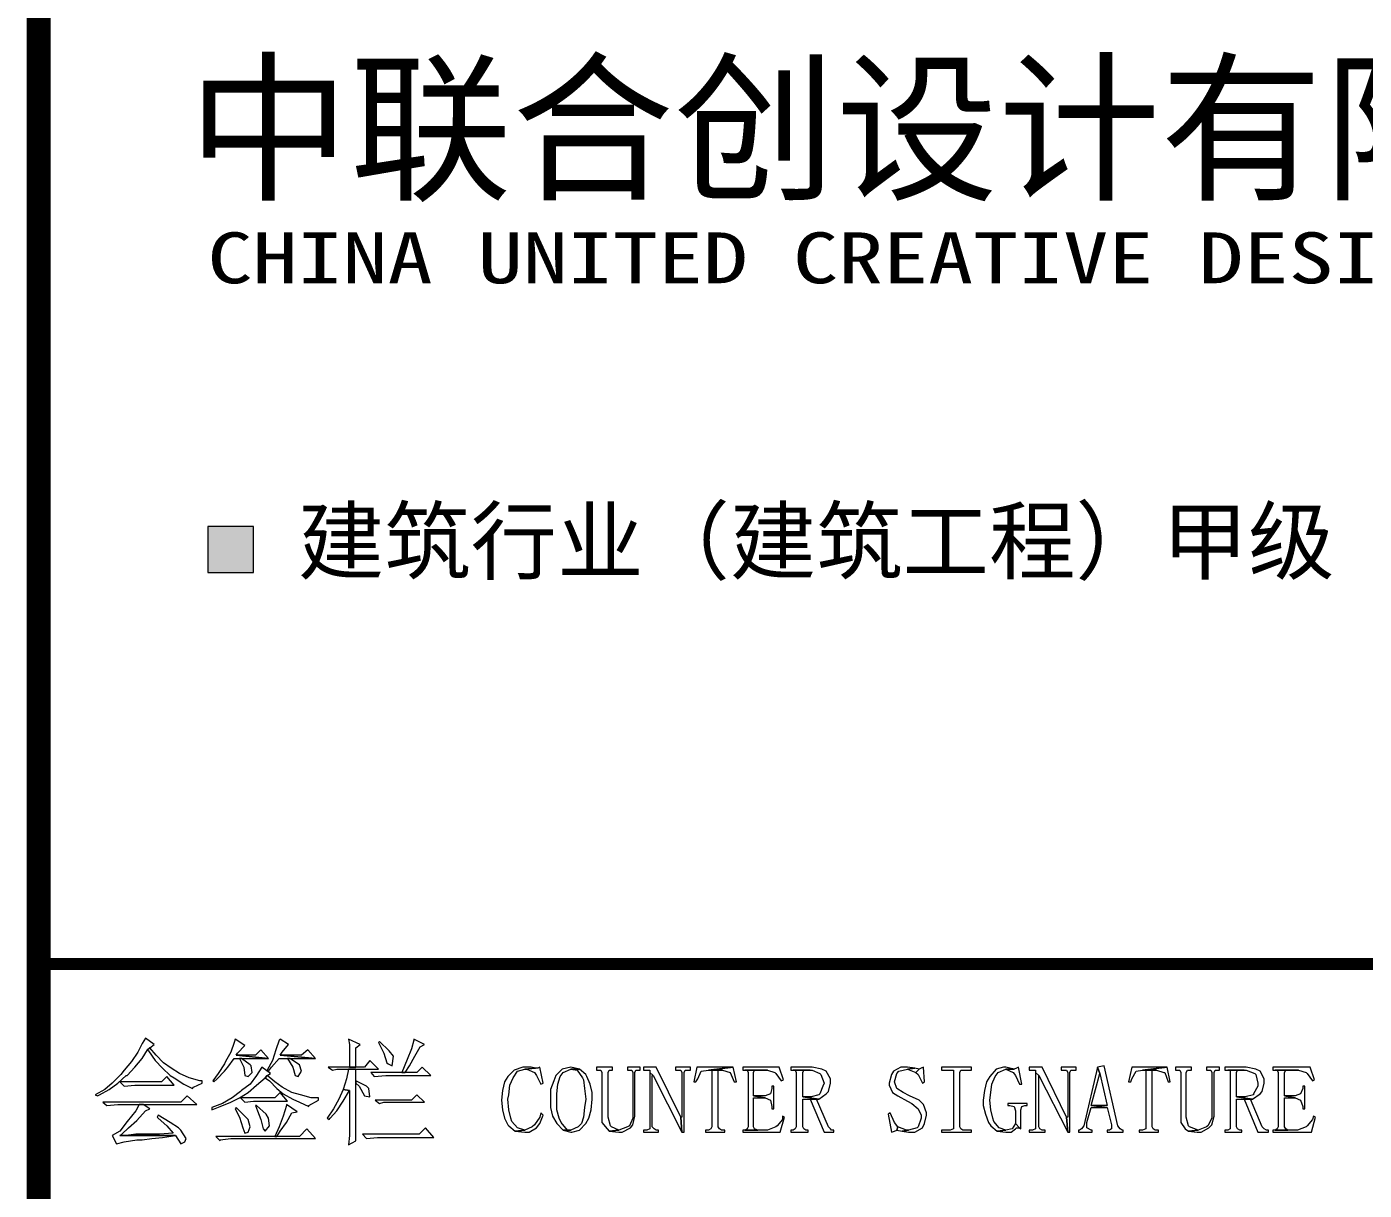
# Model space of a CAD drawing. Header units: millimetres. Extents: x 53009415 to 54059915, y 20499171 to 20796171.
# Drawn here: x 53186740 to 53206434, y 20613400 to 20630536 of the extents above; entities that cross this region are included whole.
import ezdxf

# ---------------------------------------------------------------- set-up
doc = ezdxf.new("R2010")
doc.units = ezdxf.units.MM
doc.header["$LTSCALE"] = 1000
doc.layers.add('PUB_TITLE', color=7, linetype='Continuous', lineweight=20)
doc.styles.add('宋体', font='')
doc.styles.get('宋体').set_extended_font_data('宋体')

# ---------------------------------------------------------------- blocks, each defined once
blk = doc.blocks.new('2015AACI_TQ_A3')
at = {"layer": 'PUB_TITLE'}
blk.add_hatch(color=256, dxfattribs=at).paths.add_polyline_path([(-5366.8, 24165.6), (-5366.8, 24300.6), (-5501.8, 24300.6), (-5501.8, 24165.6)])
for points, const_width in [([(-6000, 28700), (-6000, 0)], 70), ([(-6000, 23012.6), (0, 23012.6)], 35)]:
    blk.add_lwpolyline(points, dxfattribs=dict(at, const_width=const_width))
for points in [[(-6000, 0), (0, 0), (0, 28700), (-6000, 28700)], [(-6000, 27900), (0, 27900), (0, 23012.6), (-6000, 23012.6)], [(-5501.8, 24165.6), (-5366.8, 24165.6), (-5366.8, 24300.6), (-5501.8, 24300.6)]]:
    blk.add_lwpolyline(points, close=True, dxfattribs=at)
at = {"layer": 'PUB_TITLE', "lineweight": 0}
for points in [[(-5685.4, 22793.9), (-5694.8, 22778.2), (-5707.4, 22753), (-5726.3, 22724.7), (-5748.3, 22699.5), (-5757.8, 22686.9), (-5783, 22661.7), (-5805, 22642.8), (-5833.3, 22627.1), (-5827, 22623.9), (-5820.7, 22627.1), (-5792.4, 22642.8), (-5767.2, 22661.7), (-5742.1, 22683.7), (-5738.9, 22683.7), (-5716.9, 22708.9), (-5694.8, 22734.1), (-5679.1, 22759.3), (-5672.8, 22765.6), (-5660.2, 22775)], [(-5421.1, 22790.7), (-5424.2, 22781.3), (-5433.6, 22753), (-5449.4, 22724.7), (-5452.5, 22718.4), (-5471.4, 22690), (-5487.1, 22668), (-5484, 22664.9), (-5474.6, 22674.3), (-5452.5, 22696.3), (-5443.1, 22708.9), (-5424.2, 22734.1), (-5408.5, 22734.1), (-5402.2, 22734.1), (-5323.5, 22734.1), (-5417.9, 22743.5), (-5414.8, 22749.8), (-5392.7, 22771.9)], [(-5288.9, 22790.7), (-5292, 22787.6), (-5301.5, 22759.3), (-5310.9, 22727.8), (-5326.6, 22699.5), (-5323.5, 22696.3), (-5314.1, 22708.9), (-5292, 22734.1), (-5266.8, 22734.1), (-5260.6, 22734.1), (-5185, 22734.1), (-5288.9, 22743.5), (-5282.6, 22753), (-5263.7, 22775)], [(-5087.5, 22790.7), (-5084.3, 22775), (-5084.3, 22743.5), (-5084.3, 22708.9), (-5065.4, 22708.9), (-5065.4, 22765.6), (-5052.9, 22775)], [(-4996.2, 22784.4), (-4999.4, 22781.3), (-4999.4, 22781.3), (-4983.6, 22749.8), (-4974.2, 22721.5), (-4971, 22718.4), (-4958.4, 22712.1), (-4955.3, 22740.4), (-4967.9, 22756.1)], [(-4895.5, 22790.7), (-4895.5, 22787.6), (-4901.8, 22762.4), (-4914.4, 22730.9), (-4930.1, 22693.2), (-4920.7, 22693.2), (-4908.1, 22712.1), (-4892.4, 22740.4), (-4876.6, 22768.7), (-4864, 22775)], [(-5672.8, 22765.6), (-5679.1, 22759.3), (-5676, 22756.1), (-5657.1, 22727.8), (-5635.1, 22705.8), (-5613, 22683.7), (-5600.4, 22677.4), (-5572.1, 22658.6), (-5546.9, 22646), (-5543.8, 22649.1), (-5518.6, 22661.7), (-5518.6, 22668), (-5524.9, 22668), (-5556.4, 22677.4), (-5584.7, 22690), (-5609.9, 22705.8), (-5631.9, 22721.5), (-5653.9, 22743.5)], [(-5345.5, 22759.3), (-5361.3, 22743.5), (-5417.9, 22743.5), (-5323.5, 22734.1)], [(-5402.2, 22734.1), (-5408.5, 22734.1), (-5395.9, 22708.9), (-5392.7, 22683.7), (-5383.3, 22680.6), (-5370.7, 22693.2), (-5373.8, 22712.1), (-5377, 22715.2)], [(-5207.1, 22759.3), (-5225.9, 22743.5), (-5288.9, 22743.5), (-5185, 22734.1)], [(-5260.6, 22734.1), (-5266.8, 22734.1), (-5251.1, 22708.9), (-5244.8, 22683.7), (-5235.4, 22680.6), (-5225.9, 22696.3), (-5232.2, 22715.2), (-5232.2, 22715.2)], [(-5024.5, 22727.8), (-5040.3, 22708.9), (-5065.4, 22708.9), (-5084.3, 22708.9), (-5147.3, 22708.9), (-5134.7, 22699.5), (-5122.1, 22702.6), (-5087.5, 22702.6), (-5065.4, 22702.6), (-4999.4, 22702.6)], [(-5342.4, 22708.9), (-5358.1, 22683.7), (-5377, 22658.6), (-5402.2, 22639.7), (-5405.3, 22636.5), (-5430.5, 22617.7), (-5458.8, 22601.9), (-5490.3, 22589.3), (-5490.3, 22583), (-5465.1, 22592.5), (-5433.6, 22605.1), (-5408.5, 22617.7), (-5408.5, 22617.7), (-5383.3, 22633.4), (-5358.1, 22655.4), (-5332.9, 22677.4), (-5326.6, 22683.7), (-5317.2, 22690)], [(-5065.4, 22702.6), (-5087.5, 22702.6), (-5093.8, 22674.3), (-5103.2, 22642.8), (-5084.3, 22639.7), (-5084.3, 22605.1), (-5084.3, 22570.4), (-5084.3, 22539), (-5084.3, 22507.5), (-5087.5, 22479.2), (-5065.4, 22491.8), (-5065.4, 22491.8), (-5065.4, 22510.7), (-5065.4, 22532.7), (-5065.4, 22567.3), (-5065.4, 22611.4), (-5065.4, 22661.7), (-5065.4, 22668)], [(-4870.3, 22708.9), (-4886.1, 22693.2), (-4920.7, 22693.2), (-4930.1, 22693.2), (-5021.4, 22693.2), (-5011.9, 22680.6), (-5011.9, 22680.6), (-4977.3, 22683.7), (-4845.1, 22683.7)], [(-4565.1, 22708.9), (-4574.5, 22708.9), (-4599.7, 22699.5), (-4618.6, 22680.6), (-4628, 22664.9), (-4634.3, 22639.7), (-4637.4, 22611.4), (-4634.3, 22583), (-4628, 22557.9), (-4618.6, 22539), (-4615.4, 22535.8), (-4596.5, 22520.1), (-4568.2, 22523.2), (-4590.2, 22529.5), (-4606, 22548.4), (-4609.1, 22557.9), (-4615.4, 22583), (-4618.6, 22614.5), (-4615.4, 22627.1), (-4612.3, 22655.4), (-4602.8, 22677.4), (-4590.2, 22696.3), (-4568.2, 22702.6), (-4536.7, 22705.8), (-4549.3, 22708.9)], [(-4524.1, 22708.9), (-4530.4, 22705.8), (-4536.7, 22705.8), (-4568.2, 22702.6), (-4561.9, 22702.6), (-4539.9, 22693.2), (-4533.6, 22683.7), (-4521, 22658.6), (-4514.7, 22661.7)], [(-4432.9, 22708.9), (-4432.9, 22708.9), (-4458.1, 22702.6), (-4476.9, 22683.7), (-4483.2, 22668), (-4492.7, 22642.8), (-4492.7, 22614.5), (-4492.7, 22589.3), (-4486.4, 22564.2), (-4473.8, 22542.1), (-4473.8, 22542.1), (-4454.9, 22523.2), (-4432.9, 22523.2), (-4442.3, 22523.2), (-4461.2, 22545.3), (-4467.5, 22557.9), (-4473.8, 22583), (-4473.8, 22614.5), (-4473.8, 22630.2), (-4470.6, 22658.6), (-4464.4, 22680.6), (-4454.9, 22693.2), (-4432.9, 22702.6), (-4407.7, 22702.6)], [(-4407.7, 22702.6), (-4432.9, 22702.6), (-4414, 22699.5), (-4398.3, 22677.4), (-4395.1, 22671.2), (-4392, 22646), (-4388.8, 22614.5), (-4392, 22589.3), (-4395.1, 22561), (-4401.4, 22542.1), (-4410.9, 22532.7), (-4432.9, 22523.2), (-4454.9, 22523.2), (-4432.9, 22516.9), (-4429.7, 22516.9), (-4407.7, 22523.2), (-4388.8, 22542.1), (-4379.4, 22557.9), (-4373.1, 22583), (-4369.9, 22614.5), (-4369.9, 22633.4), (-4376.2, 22658.6), (-4385.7, 22680.6), (-4388.8, 22686.9)], [(-4310.2, 22708.9), (-4357.4, 22708.9), (-4357.4, 22699.5), (-4351.1, 22699.5), (-4344.8, 22699.5), (-4341.6, 22693.2), (-4341.6, 22561), (-4341.6, 22545.3), (-4325.9, 22526.4), (-4319.6, 22520.1), (-4291.3, 22523.2), (-4313.3, 22532.7), (-4316.4, 22535.8), (-4322.7, 22561), (-4322.7, 22693.2), (-4319.6, 22699.5), (-4313.3, 22699.5), (-4310.2, 22699.5)], [(-4228.3, 22708.9), (-4266.1, 22708.9), (-4266.1, 22699.5), (-4259.8, 22699.5), (-4253.5, 22699.5), (-4250.4, 22693.2), (-4250.4, 22564.2), (-4250.4, 22557.9), (-4259.8, 22535.8), (-4266.1, 22532.7), (-4291.3, 22523.2), (-4319.6, 22520.1), (-4291.3, 22516.9), (-4281.8, 22516.9), (-4256.7, 22529.5), (-4250.4, 22539), (-4244.1, 22564.2), (-4244.1, 22693.2), (-4240.9, 22699.5), (-4234.6, 22699.5), (-4228.3, 22699.5)], [(-4181.1, 22708.9), (-4218.9, 22708.9), (-4218.9, 22699.5), (-4209.4, 22699.5), (-4200, 22699.5), (-4200, 22693.2), (-4190.6, 22683.7), (-4105.6, 22516.9), (-4108.7, 22561)], [(-4200, 22693.2), (-4200, 22532.7), (-4200, 22526.4), (-4209.4, 22523.2), (-4218.9, 22523.2), (-4218.9, 22516.9), (-4174.8, 22516.9), (-4174.8, 22523.2), (-4181.1, 22523.2), (-4187.4, 22526.4), (-4193.7, 22532.7), (-4193.7, 22683.7), (-4190.6, 22683.7)], [(-4080.4, 22708.9), (-4124.5, 22708.9), (-4124.5, 22699.5), (-4115, 22699.5), (-4108.7, 22699.5), (-4105.6, 22693.2), (-4105.6, 22561), (-4108.7, 22561), (-4105.6, 22516.9), (-4099.3, 22516.9), (-4099.3, 22693.2), (-4096.2, 22699.5), (-4089.9, 22699.5), (-4080.4, 22699.5)], [(-3954.5, 22708.9), (-4061.5, 22708.9), (-4071, 22664.9), (-4064.7, 22664.9), (-4058.4, 22674.3), (-4048.9, 22696.3), (-4026.9, 22699.5)], [(-4026.9, 22699.5), (-4017.5, 22699.5), (-4017.5, 22690), (-4017.5, 22532.7), (-4020.6, 22526.4), (-4026.9, 22523.2), (-4036.4, 22523.2), (-4036.4, 22516.9), (-3979.7, 22516.9), (-3979.7, 22523.2), (-3989.2, 22523.2), (-3995.4, 22526.4), (-3998.6, 22532.7), (-3998.6, 22690), (-3998.6, 22699.5), (-3986, 22699.5)], [(-3954.5, 22708.9), (-4026.9, 22699.5), (-3986, 22699.5), (-3964, 22693.2), (-3964, 22693.2), (-3951.4, 22664.9), (-3945.1, 22664.9)], [(-3819.2, 22708.9), (-3926.2, 22708.9), (-3926.2, 22699.5), (-3919.9, 22699.5), (-3853.8, 22699.5), (-3831.8, 22693.2), (-3828.7, 22690), (-3812.9, 22668), (-3806.6, 22671.2)], [(-3919.9, 22699.5), (-3913.6, 22699.5), (-3910.5, 22693.2), (-3910.5, 22532.7), (-3913.6, 22526.4), (-3919.9, 22523.2), (-3882.2, 22523.2), (-3891.6, 22526.4), (-3894.7, 22532.7), (-3894.7, 22617.7), (-3860.1, 22617.7), (-3894.7, 22623.9), (-3894.7, 22693.2), (-3891.6, 22699.5), (-3882.2, 22699.5), (-3853.8, 22699.5)], [(-3721.7, 22708.9), (-3784.6, 22708.9), (-3784.6, 22699.5), (-3778.3, 22699.5), (-3727.9, 22699.5), (-3721.7, 22699.5), (-3699.6, 22690), (-3696.5, 22686.9), (-3687, 22661.7), (-3690.2, 22652.3), (-3699.6, 22630.2), (-3702.8, 22627.1), (-3724.8, 22620.8), (-3750, 22620.8), (-3702.8, 22614.5), (-3680.7, 22630.2), (-3674.4, 22636.5), (-3668.2, 22661.7), (-3668.2, 22674.3), (-3680.7, 22696.3), (-3693.3, 22702.6)], [(-3778.3, 22699.5), (-3772, 22699.5), (-3768.9, 22693.2), (-3768.9, 22532.7), (-3772, 22526.4), (-3778.3, 22523.2), (-3784.6, 22523.2), (-3784.6, 22516.9), (-3734.2, 22516.9), (-3734.2, 22523.2), (-3740.5, 22523.2), (-3746.8, 22526.4), (-3750, 22532.7), (-3750, 22614.5), (-3727.9, 22614.5), (-3709.1, 22614.5), (-3702.8, 22614.5), (-3750, 22620.8), (-3750, 22693.2), (-3746.8, 22699.5), (-3740.5, 22699.5), (-3727.9, 22699.5)], [(-3441.6, 22708.9), (-3460.5, 22708.9), (-3482.5, 22696.3), (-3488.8, 22686.9), (-3495.1, 22661.7), (-3495.1, 22655.4), (-3485.6, 22633.4), (-3469.9, 22623.9), (-3441.6, 22608.2), (-3429, 22601.9), (-3410.1, 22586.2), (-3400.7, 22567.3), (-3400.7, 22557.9), (-3410.1, 22532.7), (-3413.2, 22529.5), (-3438.4, 22523.2), (-3457.3, 22520.1), (-3438.4, 22516.9), (-3419.5, 22516.9), (-3397.5, 22529.5), (-3391.2, 22542.1), (-3384.9, 22567.3), (-3384.9, 22573.6), (-3394.4, 22598.8), (-3407, 22611.4), (-3435.3, 22623.9), (-3454.2, 22633.4), (-3473, 22646), (-3479.3, 22664.9), (-3479.3, 22664.9), (-3473, 22690), (-3466.7, 22696.3), (-3441.6, 22702.6), (-3419.5, 22705.8)], [(-3419.5, 22705.8), (-3441.6, 22702.6), (-3441.6, 22702.6), (-3416.4, 22693.2), (-3407, 22702.6)], [(-3394.4, 22708.9), (-3400.7, 22705.8), (-3407, 22702.6), (-3416.4, 22693.2), (-3410.1, 22686.9), (-3397.5, 22661.7), (-3391.2, 22664.9)], [(-3252.7, 22708.9), (-3340.9, 22708.9), (-3340.9, 22699.5), (-3315.7, 22699.5), (-3306.2, 22699.5), (-3306.2, 22693.2), (-3306.2, 22532.7), (-3306.2, 22526.4), (-3315.7, 22523.2), (-3340.9, 22523.2), (-3340.9, 22516.9), (-3252.7, 22516.9), (-3252.7, 22523.2), (-3277.9, 22523.2), (-3284.2, 22526.4), (-3287.4, 22532.7), (-3287.4, 22693.2), (-3284.2, 22699.5), (-3277.9, 22699.5), (-3252.7, 22699.5)], [(-3152, 22708.9), (-3158.3, 22708.9), (-3180.4, 22702.6), (-3199.2, 22680.6), (-3208.7, 22664.9), (-3215, 22639.7), (-3218.1, 22611.4), (-3218.1, 22595.6), (-3211.8, 22570.4), (-3202.4, 22545.3), (-3196.1, 22535.8), (-3177.2, 22520.1), (-3152, 22523.2), (-3170.9, 22529.5), (-3186.7, 22548.4), (-3189.8, 22557.9), (-3196.1, 22583), (-3199.2, 22611.4), (-3196.1, 22633.4), (-3193, 22658.6), (-3183.5, 22680.6), (-3174.1, 22693.2), (-3152, 22702.6), (-3126.9, 22702.6), (-3139.5, 22705.8)], [(-3114.3, 22708.9), (-3120.6, 22705.8), (-3126.9, 22702.6), (-3152, 22702.6), (-3152, 22702.6), (-3130, 22693.2), (-3123.7, 22683.7), (-3111.1, 22658.6), (-3104.8, 22658.6)], [(-3045, 22708.9), (-3082.8, 22708.9), (-3082.8, 22699.5), (-3073.4, 22699.5), (-3063.9, 22699.5), (-3063.9, 22693.2), (-3054.5, 22683.7), (-2969.5, 22516.9), (-2972.7, 22561)], [(-3063.9, 22693.2), (-3063.9, 22532.7), (-3063.9, 22526.4), (-3073.4, 22523.2), (-3082.8, 22523.2), (-3082.8, 22516.9), (-3035.6, 22516.9), (-3035.6, 22523.2), (-3045, 22523.2), (-3051.3, 22526.4), (-3054.5, 22532.7), (-3054.5, 22683.7), (-3054.5, 22683.7)], [(-2944.3, 22708.9), (-2988.4, 22708.9), (-2988.4, 22699.5), (-2979, 22699.5), (-2972.7, 22699.5), (-2969.5, 22693.2), (-2969.5, 22561), (-2972.7, 22561), (-2969.5, 22516.9), (-2963.2, 22516.9), (-2963.2, 22693.2), (-2960.1, 22699.5), (-2953.8, 22699.5), (-2944.3, 22699.5)], [(-2881.4, 22708.9), (-2922.3, 22535.8), (-2928.6, 22526.4), (-2934.9, 22523.2), (-2938, 22523.2), (-2938, 22516.9), (-2897.1, 22516.9), (-2897.1, 22523.2), (-2900.3, 22523.2), (-2912.9, 22529.5), (-2912.9, 22545.3), (-2900.3, 22589.3), (-2853.1, 22589.3), (-2900.3, 22595.6), (-2875.1, 22690), (-2875.1, 22690)], [(-2862.5, 22712.1), (-2881.4, 22708.9), (-2875.1, 22690), (-2853.1, 22595.6), (-2900.3, 22595.6), (-2853.1, 22589.3), (-2840.5, 22539), (-2840.5, 22526.4), (-2846.8, 22523.2), (-2853.1, 22523.2), (-2853.1, 22516.9), (-2805.9, 22516.9), (-2805.9, 22523.2), (-2809, 22523.2), (-2815.3, 22526.4), (-2821.6, 22535.8)], [(-2676.8, 22708.9), (-2780.7, 22708.9), (-2790.1, 22664.9), (-2783.8, 22664.9), (-2780.7, 22674.3), (-2768.1, 22696.3), (-2749.2, 22699.5)], [(-2749.2, 22699.5), (-2739.8, 22699.5), (-2739.8, 22690), (-2739.8, 22532.7), (-2739.8, 22526.4), (-2749.2, 22523.2), (-2758.7, 22523.2), (-2758.7, 22516.9), (-2702, 22516.9), (-2702, 22523.2), (-2711.5, 22523.2), (-2717.8, 22526.4), (-2720.9, 22532.7), (-2720.9, 22690), (-2720.9, 22699.5), (-2708.3, 22699.5)], [(-2676.8, 22708.9), (-2749.2, 22699.5), (-2708.3, 22699.5), (-2686.3, 22693.2), (-2683.1, 22693.2), (-2673.7, 22664.9), (-2667.4, 22664.9)], [(-2604.5, 22708.9), (-2651.7, 22708.9), (-2651.7, 22699.5), (-2648.5, 22699.5), (-2639.1, 22699.5), (-2635.9, 22693.2), (-2635.9, 22561), (-2635.9, 22545.3), (-2623.3, 22526.4), (-2613.9, 22520.1), (-2585.6, 22523.2), (-2610.8, 22532.7), (-2613.9, 22535.8), (-2620.2, 22561), (-2620.2, 22693.2), (-2617, 22699.5), (-2610.8, 22699.5), (-2604.5, 22699.5)], [(-2522.6, 22708.9), (-2560.4, 22708.9), (-2560.4, 22699.5), (-2554.1, 22699.5), (-2547.8, 22699.5), (-2544.7, 22693.2), (-2544.7, 22564.2), (-2544.7, 22557.9), (-2557.3, 22535.8), (-2560.4, 22532.7), (-2585.6, 22523.2), (-2613.9, 22520.1), (-2588.7, 22516.9), (-2576.1, 22516.9), (-2554.1, 22529.5), (-2544.7, 22539), (-2538.4, 22564.2), (-2538.4, 22693.2), (-2535.2, 22699.5), (-2528.9, 22699.5), (-2522.6, 22699.5)], [(-2444, 22708.9), (-2506.9, 22708.9), (-2506.9, 22699.5), (-2497.5, 22699.5), (-2450.3, 22699.5), (-2444, 22699.5), (-2418.8, 22690), (-2415.6, 22686.9), (-2409.3, 22661.7), (-2409.3, 22652.3), (-2421.9, 22630.2), (-2421.9, 22627.1), (-2447.1, 22620.8), (-2472.3, 22620.8), (-2425.1, 22614.5), (-2403, 22630.2), (-2396.8, 22636.5), (-2390.5, 22661.7), (-2390.5, 22674.3), (-2403, 22696.3), (-2415.6, 22702.6)], [(-2497.5, 22699.5), (-2491.2, 22699.5), (-2491.2, 22693.2), (-2491.2, 22532.7), (-2491.2, 22526.4), (-2497.5, 22523.2), (-2506.9, 22523.2), (-2506.9, 22516.9), (-2456.5, 22516.9), (-2456.5, 22523.2), (-2462.8, 22523.2), (-2469.1, 22526.4), (-2472.3, 22532.7), (-2472.3, 22614.5), (-2450.3, 22614.5), (-2431.4, 22614.5), (-2425.1, 22614.5), (-2472.3, 22620.8), (-2472.3, 22693.2), (-2469.1, 22699.5), (-2462.8, 22699.5), (-2450.3, 22699.5)], [(-2255.1, 22708.9), (-2365.3, 22708.9), (-2365.3, 22699.5), (-2359, 22699.5), (-2289.8, 22699.5), (-2267.7, 22693.2), (-2264.6, 22690), (-2248.8, 22668), (-2242.5, 22671.2)], [(-2359, 22699.5), (-2352.7, 22699.5), (-2349.5, 22693.2), (-2349.5, 22532.7), (-2352.7, 22526.4), (-2359, 22523.2), (-2321.2, 22523.2), (-2327.5, 22526.4), (-2330.7, 22532.7), (-2330.7, 22617.7), (-2299.2, 22617.7), (-2330.7, 22623.9), (-2330.7, 22693.2), (-2327.5, 22699.5), (-2321.2, 22699.5), (-2289.8, 22699.5)], [(-5622.5, 22680.6), (-5638.2, 22664.9), (-5760.9, 22664.9), (-5748.3, 22652.3), (-5716.9, 22655.4), (-5600.4, 22655.4)], [(-5326.6, 22683.7), (-5332.9, 22677.4), (-5320.3, 22668), (-5298.3, 22646), (-5279.4, 22630.2), (-5251.1, 22614.5), (-5232.2, 22605.1), (-5203.9, 22592.5), (-5203.9, 22595.6), (-5175.6, 22611.4), (-5175.6, 22617.7), (-5197.6, 22617.7), (-5229.1, 22627.1), (-5254.3, 22633.4), (-5282.6, 22649.1), (-5304.6, 22664.9)], [(-5065.4, 22668), (-5065.4, 22661.7), (-5056, 22652.3), (-5040.3, 22623.9), (-5024.5, 22620.8), (-5027.7, 22646), (-5034, 22652.3)], [(-3834.9, 22652.3), (-3841.2, 22652.3), (-3841.2, 22646), (-3844.4, 22630.2), (-3860.1, 22623.9), (-3894.7, 22623.9), (-3860.1, 22617.7), (-3844.4, 22611.4), (-3841.2, 22592.5), (-3841.2, 22586.2), (-3834.9, 22586.2)], [(-2270.9, 22652.3), (-2277.2, 22652.3), (-2277.2, 22646), (-2283.5, 22630.2), (-2299.2, 22623.9), (-2330.7, 22623.9), (-2299.2, 22617.7), (-2283.5, 22611.4), (-2277.2, 22592.5), (-2277.2, 22586.2), (-2270.9, 22586.2)], [(-5562.7, 22623.9), (-5581.6, 22605.1), (-5811.3, 22605.1), (-5798.7, 22595.6), (-5798.7, 22595.6), (-5767.2, 22598.8), (-5704.3, 22598.8), (-5691.7, 22598.8), (-5534.3, 22598.8)], [(-5288.9, 22633.4), (-5304.6, 22617.7), (-5405.3, 22617.7), (-5392.7, 22605.1), (-5367.6, 22608.2), (-5266.8, 22608.2)], [(-5103.2, 22642.8), (-5115.8, 22614.5), (-5131.5, 22586.2), (-5150.4, 22557.9), (-5144.1, 22554.7), (-5141, 22557.9), (-5122.1, 22579.9), (-5103.2, 22608.2), (-5084.3, 22639.7)], [(-4886.1, 22627.1), (-4901.8, 22611.4), (-5008.8, 22611.4), (-4996.2, 22601.9), (-4983.6, 22605.1), (-4864, 22605.1)], [(-3709.1, 22614.5), (-3727.9, 22614.5), (-3687, 22516.9), (-3658.7, 22516.9), (-3658.7, 22523.2), (-3665, 22523.2), (-3668.2, 22526.4), (-3674.4, 22532.7)], [(-2431.4, 22614.5), (-2450.3, 22614.5), (-2409.3, 22516.9), (-2377.9, 22516.9), (-2377.9, 22523.2), (-2384.2, 22523.2), (-2390.5, 22526.4), (-2396.8, 22532.7)], [(-5691.7, 22598.8), (-5704.3, 22598.8), (-5713.7, 22579.9), (-5738.9, 22548.4), (-5760.9, 22520.1), (-5783, 22507.5), (-5770.4, 22482.3), (-5748.3, 22488.6), (-5710.6, 22494.9), (-5694.8, 22494.9), (-5666.5, 22498.1), (-5635.1, 22501.2), (-5597.3, 22507.5), (-5760.9, 22507.5), (-5754.6, 22510.7), (-5735.8, 22529.5), (-5710.6, 22551.6), (-5685.4, 22579.9), (-5672.8, 22586.2)], [(-5417.9, 22589.3), (-5421.1, 22586.2), (-5408.5, 22561), (-5399, 22529.5), (-5392.7, 22513.8), (-5383.3, 22516.9), (-5377, 22532.7), (-5383.3, 22554.7), (-5392.7, 22564.2)], [(-5358.1, 22595.6), (-5361.3, 22595.6), (-5355, 22579.9), (-5345.5, 22554.7), (-5339.2, 22526.4), (-5332.9, 22520.1), (-5320.3, 22535.8), (-5323.5, 22557.9), (-5329.8, 22570.4)], [(-5270, 22598.8), (-5270, 22595.6), (-5279.4, 22564.2), (-5292, 22532.7), (-5304.6, 22504.4), (-5298.3, 22504.4), (-5288.9, 22520.1), (-5270, 22545.3), (-5254.3, 22573.6), (-5238.5, 22576.7)], [(-4521, 22573.6), (-4524.1, 22561), (-4539.9, 22539), (-4546.2, 22532.7), (-4568.2, 22523.2), (-4596.5, 22520.1), (-4568.2, 22516.9), (-4555.6, 22516.9), (-4533.6, 22529.5), (-4524.1, 22542.1), (-4514.7, 22567.3)], [(-3491.9, 22573.6), (-3498.2, 22570.4), (-3488.8, 22516.9), (-3479.3, 22520.1), (-3473, 22523.2), (-3469.9, 22532.7), (-3479.3, 22545.3)], [(-3089.1, 22601.9), (-3145.7, 22601.9), (-3145.7, 22595.6), (-3139.5, 22595.6), (-3126.9, 22592.5), (-3123.7, 22579.9), (-3123.7, 22542.1), (-3111.1, 22529.5), (-3108, 22526.4), (-3108, 22583), (-3104.8, 22592.5), (-3095.4, 22595.6), (-3089.1, 22595.6)], [(-5647.6, 22567.3), (-5650.8, 22561), (-5647.6, 22557.9), (-5622.5, 22535.8), (-5603.6, 22513.8), (-5644.5, 22510.7), (-5682.3, 22510.7), (-5713.7, 22510.7), (-5742.1, 22507.5), (-5760.9, 22507.5), (-5597.3, 22507.5), (-5581.6, 22482.3), (-5569, 22488.6), (-5565.8, 22498.1), (-5581.6, 22523.2), (-5587.8, 22529.5), (-5613, 22545.3)], [(-3809.8, 22564.2), (-3809.8, 22554.7), (-3825.5, 22535.8), (-3828.7, 22532.7), (-3853.8, 22523.2), (-3882.2, 22523.2), (-3919.9, 22523.2), (-3926.2, 22523.2), (-3926.2, 22516.9), (-3816.1, 22516.9), (-3803.5, 22561)], [(-3469.9, 22532.7), (-3473, 22523.2), (-3457.3, 22520.1), (-3438.4, 22523.2), (-3444.7, 22523.2)], [(-3123.7, 22542.1), (-3133.2, 22526.4), (-3152, 22523.2), (-3177.2, 22520.1), (-3152, 22516.9), (-3136.3, 22516.9), (-3123.7, 22526.4), (-3120.6, 22529.5), (-3111.1, 22529.5)], [(-2245.7, 22564.2), (-2248.8, 22554.7), (-2264.6, 22535.8), (-2267.7, 22532.7), (-2292.9, 22523.2), (-2321.2, 22523.2), (-2359, 22523.2), (-2365.3, 22523.2), (-2365.3, 22516.9), (-2252, 22516.9), (-2239.4, 22561)], [(-5210.2, 22526.4), (-5232.2, 22504.4), (-5298.3, 22504.4), (-5304.6, 22504.4), (-5477.7, 22504.4), (-5465.1, 22491.8), (-5465.1, 22494.9), (-5433.6, 22498.1), (-5185, 22498.1)], [(-4860.9, 22529.5), (-4879.8, 22510.7), (-5046.6, 22510.7), (-5034, 22498.1), (-5034, 22498.1), (-5002.5, 22501.2), (-4835.7, 22501.2)]]:
    blk.add_lwpolyline(points, close=True, dxfattribs=at)
at = {"layer": 'PUB_TITLE', "style": '宋体'}
for s, height, p in [('中联合创设计有限公司', 350, (-5561.2, 25298.5)), ('建筑行业（建筑工程）甲级', 186.523, (-5236.6, 24164.8))]:
    blk.add_text(s, height=height, dxfattribs=at).set_placement(p)
at = {"layer": 'PUB_TITLE', "style": '宋体', "width": 1.3}
blk.add_text('CHINA UNITED CREATIVE DESIGN CO.LTD', height=150, dxfattribs=at).set_placement((-5503, 25017.3))

msp = doc.modelspace()

# ---------------------------------------------------------------- block references
at = {"layer": 'PUB_TITLE', "xscale": 5, "yscale": 5, "zscale": 5}
msp.add_blockref('2015AACI_TQ_A3', (53216915.381, 20501670.783), dxfattribs=at)

doc.saveas('drawing.dxf')
